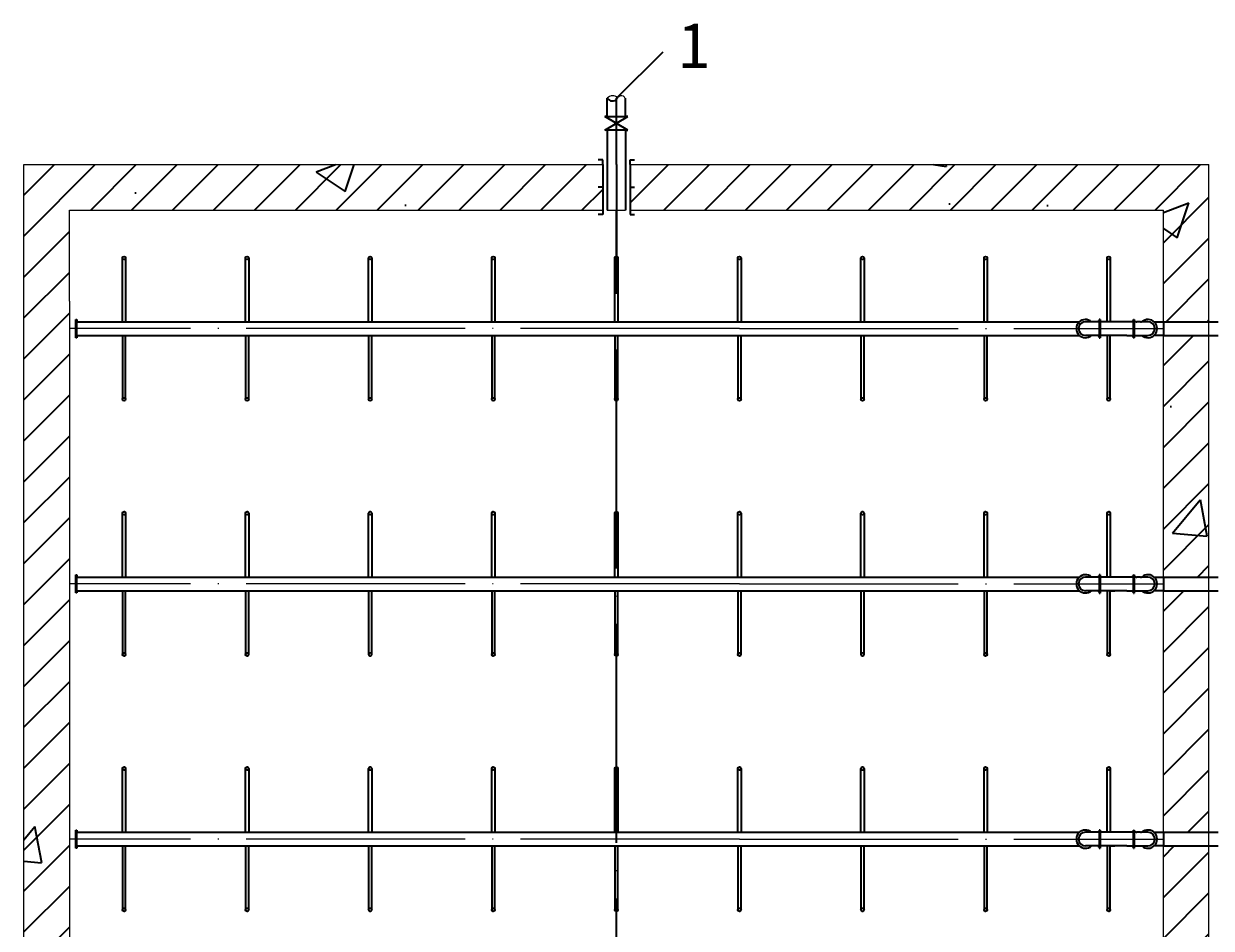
# Model space of a CAD drawing. Header units: millimetres. Extents: x 279 to 2876, y -494 to 1800.
# Drawn here: x 865.6 to 995.8, y 333.7 to 432.9 of the extents above; entities that cross this region are included whole.
import ezdxf

# ---------------------------------------------------------------- set-up
doc = ezdxf.new("R2010")
doc.units = ezdxf.units.MM
doc.linetypes.add('ACAD_ISO04W100', pattern=[30, 24, -3, 0, -3])
doc.layers.add('图层1', color=1, linetype='Continuous', lineweight=25, plot=False)
doc.layers.add('图层2', color=5, linetype='Continuous', lineweight=25, plot=False)
doc.layers.add('图层3', color=2, linetype='Continuous')
doc.styles.get("Standard").update_dxf_attribs({"font": 'txt', "bigfont": 'gbcbig.shx'})

msp = doc.modelspace()

# ---------------------------------------------------------------- hatches: boundary and pattern name
at = {"layer": '图层3'}
h = msp.add_hatch(dxfattribs=at)
h.set_pattern_fill('ANSI31', color=256, style=0)
h.set_pattern_definition([(45, (155.4213, -677.7282), (-2.245064, 2.245064), [])])
h.paths.add_polyline_path([(870.56581, 402.43685), (870.56581, 412.43685), (929.06581, 412.43685), (929.06581, 417.43685), (865.56581, 417.43685), (865.56581, 412.43685), (865.56581, 402.43685), (865.56581, 157.43685), (878.56581, 157.43685), (878.56581, 162.43685), (870.56581, 162.43685)])
h.paths.add_polyline_path([(882.56581, 162.43685), (882.56581, 157.43685), (929.06581, 157.43685), (929.06581, 162.43685)])
h.paths.add_polyline_path([(978.56581, 157.43685), (978.56581, 162.43685), (932.06581, 162.43685), (932.06581, 157.43685)])
h.paths.add_polyline_path([(995.56581, 172.43685), (995.56581, 174.68685), (990.56581, 174.68685), (990.56581, 162.43685), (982.56581, 162.43685), (982.56581, 157.43685), (995.56581, 157.43685), (995.56581, 162.43685)])
h.paths.add_polyline_path([(995.56581, 202.68685), (990.56581, 202.68685), (990.56581, 176.18685), (995.56581, 176.18685)])
h.paths.add_polyline_path([(995.56581, 230.68685), (990.56581, 230.68685), (990.56581, 204.18685), (995.56581, 204.18685)])
h.paths.add_polyline_path([(990.56581, 412.43685), (990.56581, 407.43685), (990.56581, 402.43685), (990.56581, 400.18685), (995.56581, 400.18685), (995.56581, 417.43685), (932.06581, 417.43685), (932.06581, 412.43685)])
h.paths.add_polyline_path([(995.56581, 398.68685), (990.56581, 398.68685), (990.56581, 372.18685), (995.56581, 372.18685)])
h.paths.add_polyline_path([(995.56581, 370.68685), (990.56581, 370.68685), (990.56581, 344.18685), (995.56581, 344.18685)])
h.paths.add_polyline_path([(995.56581, 342.68685), (990.56581, 342.68685), (990.56581, 316.18685), (995.56581, 316.18685)])
h.paths.add_polyline_path([(995.56581, 314.68685), (990.56581, 314.68685), (990.56581, 288.18685), (995.56581, 288.18685)])
h.paths.add_polyline_path([(995.56581, 258.68685), (990.56581, 258.68685), (990.56581, 232.18685), (995.56581, 232.18685)])
h = msp.add_hatch(dxfattribs=at)
h.set_pattern_fill('AR-CONC', color=256, scale=0.25, style=0)
h.set_pattern_definition([(50, (155.42, -677.73), (45.5462, -3.9848), [4.7625, -52.3875]), (355, (155.42, -677.73), (-8.8107, 47.7642), [3.81, -41.91]), (100.451, (159.217, -678.06), (36.7356, 43.7792), [4.0475, -44.5225]), (46.184, (155.42, -665.03), (67.7698, -10.5106), [7.1437, -78.5812]), (96.6356, (161.07, -665.904), (59.351, 61.8564), [6.0713, -66.7837]), (351.184, (155.42, -665.03), (59.351, 61.8563), [5.715, -62.865]), (21, (161.77, -668.203), (37.9037, -25.5664), [4.7625, -52.3875]), (326, (161.77, -668.203), (15.4505, 46.047), [3.81, -41.91]), (71.4514, (164.93, -670.334), (53.3541, 20.4807), [4.0475, -44.5225]), (37.5, (155.421, -677.728), (0.77215, 21.13876), [0, -41.402, 0, -42.545, 0, -42.06875]), (7.5, (155.421, -677.728), (16.7049, 25.04514), [0, -24.257, 0, -40.4495, 0, -16.03375]), (327.5, (141.26, -677.728), (33.89765, -1.43219), [0, -15.875, 0, -49.53, 0, -65.7225]), (317.5, (134.91, -677.728), (37.0323, 6.3566), [0, -20.6375, 0, -32.893, 0, -46.6725])])
h.paths.add_polyline_path([(870.56581, 402.43685), (870.56581, 412.43685), (929.06581, 412.43685), (929.06581, 417.43685), (865.56581, 417.43685), (865.56581, 412.43685), (865.56581, 402.43685), (865.56581, 157.43685), (878.56581, 157.43685), (878.56581, 162.43685), (870.56581, 162.43685)])
h.paths.add_polyline_path([(929.06581, 162.43685), (882.56581, 162.43685), (882.56581, 157.43685), (929.06581, 157.43685)])
h.paths.add_polyline_path([(978.56581, 157.43685), (978.56581, 162.43685), (932.06581, 162.43685), (932.06581, 157.43685)])
h.paths.add_polyline_path([(995.56581, 162.43685), (995.56581, 172.43685), (995.56581, 174.68685), (990.56581, 174.68685), (990.56581, 162.43685), (982.56581, 162.43685), (982.56581, 157.43685), (995.56581, 157.43685)])
h.paths.add_polyline_path([(995.56581, 202.68685), (990.56581, 202.68685), (990.56581, 176.18685), (995.56581, 176.18685)])
h.paths.add_polyline_path([(995.56581, 230.68685), (990.56581, 230.68685), (990.56581, 204.18685), (995.56581, 204.18685)])
h.paths.add_polyline_path([(995.56581, 258.68685), (990.56581, 258.68685), (990.56581, 232.18685), (995.56581, 232.18685)])
h.paths.add_polyline_path([(990.56581, 412.43685), (990.56581, 407.43685), (990.56581, 402.43685), (990.56581, 400.18685), (995.56581, 400.18685), (995.56581, 417.43685), (932.06581, 417.43685), (932.06581, 412.43685)])
h.paths.add_polyline_path([(990.56581, 372.18685), (995.56581, 372.18685), (995.56581, 398.68685), (990.56581, 398.68685)])
h.paths.add_polyline_path([(990.56581, 344.18685), (995.56581, 344.18685), (995.56581, 370.68685), (990.56581, 370.68685)])
h.paths.add_polyline_path([(990.56581, 316.18685), (995.56581, 316.18685), (995.56581, 342.68685), (990.56581, 342.68685)])
h.paths.add_polyline_path([(990.56581, 288.18685), (995.56581, 288.18685), (995.56581, 314.68685), (990.56581, 314.68685)])
h.paths.add_polyline_path([(990.56581, 260.18685), (995.56581, 260.18685), (995.56581, 286.68685), (990.56581, 286.68685)])

# ---------------------------------------------------------------- linework, layer by layer
for p, q in [((929.56581, 422.72054), (929.56581, 424.72054)), ((931.56581, 422.72054), (931.56581, 424.72054)), ((929.56581, 422.72054), (929.31581, 422.72054)), ((931.81581, 421.22054), (929.31581, 422.72054)), ((929.31581, 421.22054), (931.81581, 422.72054)), ((929.56581, 422.72054), (931.56581, 422.72054)), ((931.81581, 422.72054), (931.56581, 422.72054)), ((929.56581, 421.22054), (929.31581, 421.22054)), ((931.56581, 421.22054), (929.56581, 421.22054)), ((929.56581, 421.22054), (929.56581, 420.72054)), ((929.56581, 420.72054), (929.56581, 412.43685)), ((931.56581, 421.22054), (931.81581, 421.22054)), ((931.56581, 421.22054), (931.56581, 420.72054)), ((931.56581, 420.72054), (931.56581, 412.43685)), ((931.56581, 420.72054), (931.56581, 412.43685)), ((929.06581, 417.93685), (928.56581, 417.93685)), ((929.06581, 417.43685), (929.06581, 417.93685)), ((929.06581, 417.43685), (929.06581, 412.43685)), ((932.06581, 417.43685), (932.06581, 417.93685)), ((932.06581, 417.93685), (932.56581, 417.93685)), ((932.06581, 417.43685), (932.06581, 412.43685)), ((929.06581, 414.93685), (928.56581, 414.93685)), ((932.06581, 414.93685), (932.56581, 414.93685)), ((929.06581, 411.93685), (928.56581, 411.93685)), ((929.06581, 412.43685), (929.06581, 411.93685)), ((932.06581, 412.43685), (932.06581, 411.93685)), ((932.06581, 411.93685), (932.56581, 411.93685)), ((995.56581, 400.18685), (996.56586, 400.18685))]:
    msp.add_line(p, q)
at = {"lineweight": 0}
for p, q in [((865.56581, 417.43685), (929.06581, 417.43685)), ((865.56581, 412.43685), (865.56581, 417.43685)), ((932.06581, 417.43685), (995.56581, 417.43685)), ((995.56581, 167.43685), (995.56581, 417.43685)), ((995.56581, 167.43685), (995.56581, 417.43685)), ((865.56581, 402.43685), (865.56581, 412.43685)), ((870.56581, 402.43685), (870.56581, 412.43685)), ((870.56581, 412.43685), (929.06581, 412.43685)), ((929.56581, 412.43685), (931.56581, 412.43685)), ((932.06581, 412.43685), (990.56581, 412.43685)), ((990.56581, 407.43685), (990.56581, 412.43685)), ((865.56581, 157.43685), (865.56581, 407.43685)), ((990.56581, 402.43685), (990.56581, 407.43685)), ((870.56581, 402.43685), (870.56581, 162.43685)), ((990.56581, 162.43685), (990.56581, 402.43685))]:
    msp.add_line(p, q, dxfattribs=at)
at = {"linetype": 'ACAD_ISO04W100'}
for p, q in [((930.56581, 417.43685), (930.56581, 407.36185)), ((930.56581, 162.43685), (930.56581, 412.43685))]:
    msp.add_line(p, q, dxfattribs=at)
at = {"linetype": 'ACAD_ISO04W100', "lineweight": 0}
for p, q in [((944.06581, 399.43685), (870.56581, 399.43685)), ((944.06581, 399.43685), (990.56581, 399.43685)), ((944.06581, 371.43685), (870.56581, 371.43685)), ((944.06581, 371.43685), (990.56581, 371.43685)), ((944.06581, 343.43685), (870.56581, 343.43685)), ((944.06581, 343.43685), (990.56581, 343.43685))]:
    msp.add_line(p, q, dxfattribs=at)
at = {"lineweight": 0}
for centre, radius, start, end in [((930.1618, 424.14934), 0.82552, 47.6134, 136.2166224), ((931.1128, 424.53275), 0.45481, 354.9089109, 167.009705)]:
    msp.add_arc(centre, radius, start, end, dxfattribs=at)
at = {"layer": '图层1'}
for p, q in [((986.56581, 400.18685), (982.01857, 400.18685)), ((983.47548, 400.28685), (983.47548, 400.30685)), ((983.47548, 400.30685), (983.50048, 400.30685)), ((983.50048, 400.28685), (983.47548, 400.28685)), ((983.50048, 400.30685), (983.50048, 400.32685)), ((983.50048, 400.32685), (983.51048, 400.32685)), ((983.50048, 400.30685), (983.50048, 400.28685)), ((983.50048, 400.28685), (983.50048, 400.26685)), ((983.50048, 400.26685), (983.51048, 400.26685)), ((983.51048, 400.32685), (983.51048, 400.30685)), ((983.51048, 400.30685), (983.52548, 400.30685)), ((983.51048, 400.28685), (983.51048, 400.30685)), ((983.52548, 400.28685), (983.51048, 400.28685)), ((983.51048, 400.26685), (983.51048, 400.28685)), ((983.62548, 400.43685), (983.52548, 400.43685)), ((983.52548, 400.43685), (983.52548, 398.72814)), ((983.52548, 400.43685), (983.52548, 398.43545)), ((983.52548, 400.43685), (983.62548, 400.43685)), ((983.52548, 400.28685), (983.52548, 400.18685)), ((983.62548, 400.28685), (983.62548, 400.43685)), ((983.62548, 400.43685), (983.62548, 398.43545)), ((983.62548, 400.30685), (983.64548, 400.30685)), ((983.62548, 400.18685), (983.62548, 400.28685)), ((983.64548, 400.28685), (983.62548, 400.28685)), ((983.62548, 398.43685), (983.62548, 400.18685)), ((983.64548, 400.30685), (983.64548, 400.28685)), ((986.96581, 400.18685), (986.56581, 400.18685)), ((987.56581, 400.18685), (986.96581, 400.18685)), ((987.22092, 400.28685), (987.22092, 400.30685)), ((987.22092, 400.30685), (987.24592, 400.30685)), ((987.24592, 400.28685), (987.22092, 400.28685)), ((987.24592, 400.30685), (987.24592, 400.32685)), ((987.24592, 400.32685), (987.25592, 400.32685)), ((987.24592, 400.30685), (987.24592, 400.28685)), ((987.24592, 400.28685), (987.24592, 400.26685)), ((987.24592, 400.26685), (987.25592, 400.26685)), ((987.25592, 400.32685), (987.25592, 400.30685)), ((987.25592, 400.30685), (987.27092, 400.30685)), ((987.25592, 400.28685), (987.25592, 400.30685)), ((987.27092, 400.28685), (987.25592, 400.28685)), ((987.25592, 400.26685), (987.25592, 400.28685)), ((987.27092, 400.18685), (987.27092, 400.43685)), ((987.27092, 400.43685), (987.37092, 400.43685)), ((987.27092, 400.43685), (987.27092, 398.43545)), ((987.27092, 400.43685), (987.37092, 400.43685)), ((987.27092, 400.28685), (987.27092, 400.18685)), ((987.27092, 398.43685), (987.27092, 400.18685)), ((987.37092, 400.43685), (987.37092, 400.18685)), ((987.37092, 400.43685), (987.37092, 398.43545)), ((987.37092, 400.30685), (987.39092, 400.30685)), ((987.39092, 400.28685), (987.37092, 400.28685)), ((987.37092, 398.68685), (987.37092, 400.18685)), ((987.39092, 400.30685), (987.39092, 400.28685)), ((987.56581, 400.18685), (987.66581, 400.18685)), ((988.06581, 400.18685), (987.66581, 400.18685)), ((988.06581, 400.18685), (988.16581, 400.18685)), ((988.87599, 400.18685), (988.16581, 400.18685)), ((989.53743, 400.18685), (989.56581, 400.18685)), ((989.56581, 400.18685), (990.56581, 400.18685)), ((990.56581, 400.18685), (990.56581, 398.68685)), ((986.56581, 398.68685), (982.01857, 398.68685)), ((983.50048, 398.58545), (983.47548, 398.58545)), ((983.47548, 398.58545), (983.47548, 398.56545)), ((983.47548, 398.56545), (983.50048, 398.56545)), ((983.50048, 398.58545), (983.50048, 398.60545)), ((983.50048, 398.60545), (983.51048, 398.60545)), ((983.50048, 398.56545), (983.50048, 398.58545)), ((983.50048, 398.56545), (983.50048, 398.54545)), ((983.51048, 398.60545), (983.51048, 398.58545)), ((983.52548, 398.58545), (983.51048, 398.58545)), ((983.51048, 398.58545), (983.51048, 398.56545)), ((983.51048, 398.56545), (983.52548, 398.56545)), ((983.51048, 398.54545), (983.51048, 398.56545)), ((983.52548, 398.72814), (983.52548, 398.68685)), ((983.52548, 398.68685), (983.52548, 398.43685)), ((983.64548, 398.58545), (983.62548, 398.58545)), ((983.62548, 398.56545), (983.64548, 398.56545)), ((983.64548, 398.56545), (983.64548, 398.58545)), ((986.56581, 398.68685), (986.96581, 398.68685)), ((986.96581, 398.68685), (987.56581, 398.68685)), ((987.24592, 398.58545), (987.22092, 398.58545)), ((987.22092, 398.58545), (987.22092, 398.56545)), ((987.22092, 398.56545), (987.24592, 398.56545)), ((987.24592, 398.58545), (987.24592, 398.60545)), ((987.24592, 398.60545), (987.25592, 398.60545)), ((987.24592, 398.56545), (987.24592, 398.58545)), ((987.24592, 398.56545), (987.24592, 398.54545)), ((987.25592, 398.60545), (987.25592, 398.58545)), ((987.27092, 398.58545), (987.25592, 398.58545)), ((987.25592, 398.58545), (987.25592, 398.56545)), ((987.25592, 398.56545), (987.27092, 398.56545)), ((987.25592, 398.54545), (987.25592, 398.56545)), ((987.27092, 398.68685), (987.27092, 398.43685)), ((987.37092, 398.68685), (987.37092, 398.43685)), ((987.37092, 398.43685), (987.37092, 398.68685)), ((987.39092, 398.58545), (987.37092, 398.58545)), ((987.37092, 398.56545), (987.39092, 398.56545)), ((987.39092, 398.56545), (987.39092, 398.58545)), ((987.56581, 398.68685), (987.66581, 398.68685)), ((987.66581, 398.68685), (988.06581, 398.68685)), ((988.06581, 398.68685), (988.16581, 398.68685)), ((988.16581, 398.68685), (988.86581, 398.68685)), ((989.56581, 398.68685), (989.53743, 398.68685)), ((990.56581, 398.68685), (989.56581, 398.68685)), ((983.50048, 398.54545), (983.51048, 398.54545)), ((983.52548, 398.43685), (983.62548, 398.43685)), ((983.52548, 398.43545), (983.62548, 398.43545)), ((987.24592, 398.54545), (987.25592, 398.54545)), ((987.37092, 398.43685), (987.27092, 398.43685)), ((987.27092, 398.43685), (987.37092, 398.43685)), ((987.27092, 398.43545), (987.37092, 398.43545)), ((986.56581, 372.18685), (982.01857, 372.18685)), ((983.47548, 372.28685), (983.47548, 372.30685)), ((983.47548, 372.30685), (983.50048, 372.30685)), ((983.50048, 372.28685), (983.47548, 372.28685)), ((983.50048, 372.30685), (983.50048, 372.32685)), ((983.50048, 372.32685), (983.51048, 372.32685)), ((983.50048, 372.30685), (983.50048, 372.28685)), ((983.50048, 372.28685), (983.50048, 372.26685)), ((983.50048, 372.26685), (983.51048, 372.26685)), ((983.51048, 372.32685), (983.51048, 372.30685)), ((983.51048, 372.30685), (983.52548, 372.30685)), ((983.51048, 372.28685), (983.51048, 372.30685)), ((983.52548, 372.28685), (983.51048, 372.28685)), ((983.51048, 372.26685), (983.51048, 372.28685)), ((983.62548, 372.43685), (983.52548, 372.43685)), ((983.52548, 372.43685), (983.52548, 370.72814)), ((983.52548, 372.43685), (983.52548, 370.43545)), ((983.52548, 372.43685), (983.62548, 372.43685)), ((983.52548, 372.28685), (983.52548, 372.18685)), ((983.62548, 372.28685), (983.62548, 372.43685)), ((983.62548, 372.43685), (983.62548, 370.43545)), ((983.62548, 372.30685), (983.64548, 372.30685)), ((983.62548, 372.18685), (983.62548, 372.28685)), ((983.64548, 372.28685), (983.62548, 372.28685)), ((983.62548, 370.43685), (983.62548, 372.18685)), ((983.64548, 372.30685), (983.64548, 372.28685)), ((986.96581, 372.18685), (986.56581, 372.18685)), ((987.56581, 372.18685), (986.96581, 372.18685)), ((987.22092, 372.28685), (987.22092, 372.30685)), ((987.22092, 372.30685), (987.24592, 372.30685)), ((987.24592, 372.28685), (987.22092, 372.28685)), ((987.24592, 372.30685), (987.24592, 372.32685)), ((987.24592, 372.32685), (987.25592, 372.32685)), ((987.24592, 372.30685), (987.24592, 372.28685)), ((987.24592, 372.28685), (987.24592, 372.26685)), ((987.24592, 372.26685), (987.25592, 372.26685)), ((987.25592, 372.32685), (987.25592, 372.30685)), ((987.25592, 372.30685), (987.27092, 372.30685)), ((987.25592, 372.28685), (987.25592, 372.30685)), ((987.27092, 372.28685), (987.25592, 372.28685)), ((987.25592, 372.26685), (987.25592, 372.28685)), ((987.27092, 372.18685), (987.27092, 372.43685)), ((987.27092, 372.43685), (987.37092, 372.43685)), ((987.27092, 372.43685), (987.27092, 370.43545)), ((987.27092, 372.43685), (987.37092, 372.43685)), ((987.27092, 372.28685), (987.27092, 372.18685)), ((987.27092, 370.43685), (987.27092, 372.18685)), ((987.37092, 372.43685), (987.37092, 372.18685)), ((987.37092, 372.43685), (987.37092, 370.43545)), ((987.37092, 372.30685), (987.39092, 372.30685)), ((987.39092, 372.28685), (987.37092, 372.28685)), ((987.37092, 370.68685), (987.37092, 372.18685)), ((987.39092, 372.30685), (987.39092, 372.28685)), ((987.56581, 372.18685), (987.66581, 372.18685)), ((988.06581, 372.18685), (987.66581, 372.18685)), ((988.06581, 372.18685), (988.16581, 372.18685)), ((988.87599, 372.18685), (988.16581, 372.18685)), ((989.53743, 372.18685), (989.56581, 372.18685)), ((989.56581, 372.18685), (990.56581, 372.18685)), ((990.56581, 372.18685), (990.56581, 370.68685)), ((986.56581, 370.68685), (982.01857, 370.68685)), ((983.50048, 370.58545), (983.47548, 370.58545)), ((983.47548, 370.58545), (983.47548, 370.56545)), ((983.47548, 370.56545), (983.50048, 370.56545)), ((983.50048, 370.58545), (983.50048, 370.60545)), ((983.50048, 370.60545), (983.51048, 370.60545)), ((983.50048, 370.56545), (983.50048, 370.58545)), ((983.50048, 370.56545), (983.50048, 370.54545)), ((983.50048, 370.54545), (983.51048, 370.54545)), ((983.51048, 370.60545), (983.51048, 370.58545)), ((983.52548, 370.58545), (983.51048, 370.58545)), ((983.51048, 370.58545), (983.51048, 370.56545)), ((983.51048, 370.56545), (983.52548, 370.56545)), ((983.51048, 370.54545), (983.51048, 370.56545)), ((983.52548, 370.72814), (983.52548, 370.68685)), ((983.52548, 370.68685), (983.52548, 370.43685)), ((983.52548, 370.43685), (983.62548, 370.43685)), ((983.52548, 370.43545), (983.62548, 370.43545)), ((983.64548, 370.58545), (983.62548, 370.58545)), ((983.62548, 370.56545), (983.64548, 370.56545)), ((983.64548, 370.56545), (983.64548, 370.58545)), ((986.56581, 370.68685), (986.96581, 370.68685)), ((986.96581, 370.68685), (987.56581, 370.68685)), ((987.24592, 370.58545), (987.22092, 370.58545)), ((987.22092, 370.58545), (987.22092, 370.56545)), ((987.22092, 370.56545), (987.24592, 370.56545)), ((987.24592, 370.58545), (987.24592, 370.60545)), ((987.24592, 370.60545), (987.25592, 370.60545)), ((987.24592, 370.56545), (987.24592, 370.58545)), ((987.24592, 370.56545), (987.24592, 370.54545)), ((987.24592, 370.54545), (987.25592, 370.54545)), ((987.25592, 370.60545), (987.25592, 370.58545)), ((987.27092, 370.58545), (987.25592, 370.58545)), ((987.25592, 370.58545), (987.25592, 370.56545)), ((987.25592, 370.56545), (987.27092, 370.56545)), ((987.25592, 370.54545), (987.25592, 370.56545)), ((987.27092, 370.68685), (987.27092, 370.43685)), ((987.37092, 370.43685), (987.27092, 370.43685)), ((987.27092, 370.43685), (987.37092, 370.43685)), ((987.27092, 370.43545), (987.37092, 370.43545)), ((987.37092, 370.68685), (987.37092, 370.43685)), ((987.37092, 370.43685), (987.37092, 370.68685)), ((987.39092, 370.58545), (987.37092, 370.58545)), ((987.37092, 370.56545), (987.39092, 370.56545)), ((987.39092, 370.56545), (987.39092, 370.58545)), ((987.56581, 370.68685), (987.66581, 370.68685)), ((987.66581, 370.68685), (988.06581, 370.68685)), ((988.06581, 370.68685), (988.16581, 370.68685)), ((988.16581, 370.68685), (988.86581, 370.68685)), ((989.56581, 370.68685), (989.53743, 370.68685)), ((990.56581, 370.68685), (989.56581, 370.68685)), ((986.56581, 344.18685), (982.01857, 344.18685)), ((983.47548, 344.28685), (983.47548, 344.30685)), ((983.47548, 344.30685), (983.50048, 344.30685)), ((983.50048, 344.28685), (983.47548, 344.28685)), ((983.50048, 344.30685), (983.50048, 344.32685)), ((983.50048, 344.32685), (983.51048, 344.32685)), ((983.50048, 344.30685), (983.50048, 344.28685)), ((983.50048, 344.28685), (983.50048, 344.26685)), ((983.50048, 344.26685), (983.51048, 344.26685)), ((983.51048, 344.32685), (983.51048, 344.30685)), ((983.51048, 344.30685), (983.52548, 344.30685)), ((983.51048, 344.28685), (983.51048, 344.30685)), ((983.52548, 344.28685), (983.51048, 344.28685)), ((983.51048, 344.26685), (983.51048, 344.28685)), ((983.62548, 344.43685), (983.52548, 344.43685)), ((983.52548, 344.43685), (983.52548, 342.72814)), ((983.52548, 344.43685), (983.52548, 342.43545)), ((983.52548, 344.43685), (983.62548, 344.43685)), ((983.52548, 344.28685), (983.52548, 344.18685)), ((983.62548, 344.28685), (983.62548, 344.43685)), ((983.62548, 344.43685), (983.62548, 342.43545)), ((983.62548, 344.30685), (983.64548, 344.30685)), ((983.62548, 344.18685), (983.62548, 344.28685)), ((983.64548, 344.28685), (983.62548, 344.28685)), ((983.62548, 342.43685), (983.62548, 344.18685)), ((983.64548, 344.30685), (983.64548, 344.28685)), ((986.96581, 344.18685), (986.56581, 344.18685)), ((987.56581, 344.18685), (986.96581, 344.18685)), ((987.22092, 344.28685), (987.22092, 344.30685)), ((987.22092, 344.30685), (987.24592, 344.30685)), ((987.24592, 344.28685), (987.22092, 344.28685)), ((987.24592, 344.30685), (987.24592, 344.32685)), ((987.24592, 344.32685), (987.25592, 344.32685)), ((987.24592, 344.30685), (987.24592, 344.28685)), ((987.24592, 344.28685), (987.24592, 344.26685)), ((987.24592, 344.26685), (987.25592, 344.26685)), ((987.25592, 344.32685), (987.25592, 344.30685)), ((987.25592, 344.30685), (987.27092, 344.30685)), ((987.25592, 344.28685), (987.25592, 344.30685)), ((987.27092, 344.28685), (987.25592, 344.28685)), ((987.25592, 344.26685), (987.25592, 344.28685)), ((987.27092, 344.18685), (987.27092, 344.43685)), ((987.27092, 344.43685), (987.37092, 344.43685)), ((987.27092, 344.43685), (987.27092, 342.43545)), ((987.27092, 344.43685), (987.37092, 344.43685)), ((987.27092, 344.28685), (987.27092, 344.18685)), ((987.27092, 342.43685), (987.27092, 344.18685)), ((987.37092, 344.43685), (987.37092, 344.18685)), ((987.37092, 344.43685), (987.37092, 342.43545)), ((987.37092, 344.30685), (987.39092, 344.30685)), ((987.39092, 344.28685), (987.37092, 344.28685)), ((987.37092, 342.68685), (987.37092, 344.18685)), ((987.39092, 344.30685), (987.39092, 344.28685)), ((987.56581, 344.18685), (987.66581, 344.18685)), ((988.06581, 344.18685), (987.66581, 344.18685)), ((988.06581, 344.18685), (988.16581, 344.18685)), ((988.87599, 344.18685), (988.16581, 344.18685)), ((989.53743, 344.18685), (989.56581, 344.18685)), ((989.56581, 344.18685), (990.56581, 344.18685)), ((990.56581, 344.18685), (990.56581, 342.68685)), ((986.56581, 342.68685), (982.01857, 342.68685)), ((983.50048, 342.58545), (983.47548, 342.58545)), ((983.47548, 342.58545), (983.47548, 342.56545)), ((983.47548, 342.56545), (983.50048, 342.56545)), ((983.50048, 342.58545), (983.50048, 342.60545)), ((983.50048, 342.60545), (983.51048, 342.60545)), ((983.50048, 342.56545), (983.50048, 342.58545)), ((983.50048, 342.56545), (983.50048, 342.54545)), ((983.51048, 342.60545), (983.51048, 342.58545)), ((983.52548, 342.58545), (983.51048, 342.58545)), ((983.51048, 342.58545), (983.51048, 342.56545)), ((983.51048, 342.56545), (983.52548, 342.56545)), ((983.51048, 342.54545), (983.51048, 342.56545)), ((983.52548, 342.72814), (983.52548, 342.68685)), ((983.52548, 342.68685), (983.52548, 342.43685)), ((983.64548, 342.58545), (983.62548, 342.58545)), ((983.62548, 342.56545), (983.64548, 342.56545)), ((983.64548, 342.56545), (983.64548, 342.58545)), ((986.56581, 342.68685), (986.96581, 342.68685)), ((986.96581, 342.68685), (987.56581, 342.68685)), ((987.24592, 342.58545), (987.22092, 342.58545)), ((987.22092, 342.58545), (987.22092, 342.56545)), ((987.22092, 342.56545), (987.24592, 342.56545)), ((987.24592, 342.58545), (987.24592, 342.60545)), ((987.24592, 342.60545), (987.25592, 342.60545)), ((987.24592, 342.56545), (987.24592, 342.58545)), ((987.24592, 342.56545), (987.24592, 342.54545)), ((987.25592, 342.60545), (987.25592, 342.58545)), ((987.27092, 342.58545), (987.25592, 342.58545)), ((987.25592, 342.58545), (987.25592, 342.56545)), ((987.25592, 342.56545), (987.27092, 342.56545)), ((987.25592, 342.54545), (987.25592, 342.56545)), ((987.27092, 342.68685), (987.27092, 342.43685)), ((987.37092, 342.68685), (987.37092, 342.43685)), ((987.37092, 342.43685), (987.37092, 342.68685)), ((987.39092, 342.58545), (987.37092, 342.58545)), ((987.37092, 342.56545), (987.39092, 342.56545)), ((987.39092, 342.56545), (987.39092, 342.58545)), ((987.56581, 342.68685), (987.66581, 342.68685)), ((987.66581, 342.68685), (988.06581, 342.68685)), ((988.06581, 342.68685), (988.16581, 342.68685)), ((988.16581, 342.68685), (988.86581, 342.68685)), ((989.56581, 342.68685), (989.53743, 342.68685)), ((990.56581, 342.68685), (989.56581, 342.68685)), ((983.50048, 342.54545), (983.51048, 342.54545)), ((983.52548, 342.43685), (983.62548, 342.43685)), ((983.52548, 342.43545), (983.62548, 342.43545)), ((987.24592, 342.54545), (987.25592, 342.54545)), ((987.37092, 342.43685), (987.27092, 342.43685)), ((987.27092, 342.43685), (987.37092, 342.43685)), ((987.27092, 342.43545), (987.37092, 342.43545))]:
    msp.add_line(p, q, dxfattribs=at)
for centre, radius, start, end in [((982.01857, 399.43685), 1, 48.5903779, 311.4096221), ((982.01857, 399.43685), 0.75, 90, 270), ((988.87599, 399.43685), 1, 228.5903779, 131.4096221), ((988.87599, 399.43685), 0.75, 270, 90), ((982.01857, 371.43685), 1, 48.5903779, 311.4096221), ((982.01857, 371.43685), 0.75, 90, 270), ((988.87599, 371.43685), 1, 228.5903779, 131.4096221), ((988.87599, 371.43685), 0.75, 270, 90), ((982.01857, 343.43685), 1, 48.5903779, 311.4096221), ((982.01857, 343.43685), 0.75, 90, 270), ((988.87599, 343.43685), 1, 228.5903779, 131.4096221), ((988.87599, 343.43685), 0.75, 270, 90)]:
    msp.add_arc(centre, radius, start, end, dxfattribs=at)
at = {"layer": '图层2', "color": 0, "linetype": 'ACAD_ISO04W100'}
msp.add_line((930.56581, 417.43685), (930.56581, 424.72054), dxfattribs=at)
at = {"layer": '图层2'}
for p, q in [((876.39081, 400.18685), (876.39081, 407.18685)), ((876.74081, 407.18685), (876.74081, 400.18685)), ((889.89081, 400.18685), (889.89081, 407.18685)), ((890.24081, 407.18685), (890.24081, 400.18685)), ((903.39081, 400.18685), (903.39081, 407.18685)), ((903.74081, 407.18685), (903.74081, 400.18685)), ((916.89081, 400.18685), (916.89081, 407.18685)), ((917.24081, 407.18685), (917.24081, 400.18685)), ((930.39081, 400.18685), (930.39081, 407.18685)), ((930.74081, 407.18685), (930.74081, 400.18685)), ((943.89081, 400.18685), (943.89081, 407.18685)), ((944.24081, 407.18685), (944.24081, 400.18685)), ((957.39081, 400.18685), (957.39081, 407.18685)), ((957.74081, 407.18685), (957.74081, 400.18685)), ((970.89081, 400.18685), (970.89081, 407.18685)), ((971.24081, 407.18685), (971.24081, 400.18685)), ((984.39081, 400.18685), (984.39081, 407.18685)), ((984.74081, 407.18685), (984.74081, 400.18685)), ((871.29081, 400.18685), (871.29081, 400.43685)), ((871.29081, 400.43685), (871.39081, 400.43685)), ((871.29081, 398.43685), (871.29081, 400.18685)), ((871.39081, 400.43685), (871.39081, 400.18685)), ((871.39081, 400.18685), (981.35713, 400.18685)), ((871.39081, 398.68685), (871.39081, 400.18685)), ((990.56581, 400.18685), (995.56581, 400.18685)), ((871.39081, 398.68685), (981.35713, 398.68685)), ((871.39081, 398.68685), (871.39081, 398.43685)), ((876.39081, 398.68685), (876.39081, 391.68685)), ((876.74081, 391.68685), (876.74081, 398.68685)), ((889.89081, 398.68685), (889.89081, 391.68685)), ((890.24081, 391.68685), (890.24081, 398.68685)), ((903.39081, 398.68685), (903.39081, 391.68685)), ((903.74081, 391.68685), (903.74081, 398.68685)), ((916.89081, 398.68685), (916.89081, 391.68685)), ((917.24081, 391.68685), (917.24081, 398.68685)), ((930.39081, 398.68685), (930.39081, 391.68685)), ((930.74081, 391.68685), (930.74081, 398.68685)), ((943.89081, 398.68685), (943.89081, 391.68685)), ((944.24081, 391.68685), (944.24081, 398.68685)), ((957.39081, 398.68685), (957.39081, 391.68685)), ((957.74081, 391.68685), (957.74081, 398.68685)), ((970.89081, 398.68685), (970.89081, 391.68685)), ((971.24081, 391.68685), (971.24081, 398.68685)), ((984.39081, 398.68685), (984.39081, 391.68685)), ((984.74081, 391.68685), (984.74081, 398.68685)), ((990.56581, 398.68685), (996.56586, 398.68685)), ((871.39081, 398.43685), (871.29081, 398.43685)), ((876.39081, 372.18685), (876.39081, 379.18685)), ((876.74081, 379.18685), (876.74081, 372.18685)), ((889.89081, 372.18685), (889.89081, 379.18685)), ((890.24081, 379.18685), (890.24081, 372.18685)), ((903.39081, 372.18685), (903.39081, 379.18685)), ((903.74081, 379.18685), (903.74081, 372.18685)), ((916.89081, 372.18685), (916.89081, 379.18685)), ((917.24081, 379.18685), (917.24081, 372.18685)), ((930.39081, 372.18685), (930.39081, 379.18685)), ((930.74081, 379.18685), (930.74081, 372.18685)), ((943.89081, 372.18685), (943.89081, 379.18685)), ((944.24081, 379.18685), (944.24081, 372.18685)), ((957.39081, 372.18685), (957.39081, 379.18685)), ((957.74081, 379.18685), (957.74081, 372.18685)), ((970.89081, 372.18685), (970.89081, 379.18685)), ((970.89081, 372.18685), (970.89081, 379.18685)), ((971.24081, 379.18685), (971.24081, 372.18685)), ((971.24081, 379.18685), (971.24081, 372.18685)), ((984.39081, 372.18685), (984.39081, 379.18685)), ((984.74081, 379.18685), (984.74081, 372.18685)), ((871.29081, 372.18685), (871.29081, 372.43685)), ((871.29081, 372.43685), (871.39081, 372.43685)), ((871.29081, 370.43685), (871.29081, 372.18685)), ((871.39081, 372.43685), (871.39081, 372.18685)), ((871.39081, 370.68685), (871.39081, 372.18685)), ((871.39081, 372.18685), (981.35713, 372.18685)), ((990.56581, 372.18685), (996.56586, 372.18685)), ((871.39081, 370.43685), (871.29081, 370.43685)), ((871.39081, 370.68685), (871.39081, 370.43685)), ((871.39081, 370.68685), (981.35713, 370.68685)), ((876.39081, 370.68685), (876.39081, 363.68685)), ((876.74081, 363.68685), (876.74081, 370.68685)), ((889.89081, 370.68685), (889.89081, 363.68685)), ((890.24081, 363.68685), (890.24081, 370.68685)), ((903.39081, 370.68685), (903.39081, 363.68685)), ((903.74081, 363.68685), (903.74081, 370.68685)), ((916.89081, 370.68685), (916.89081, 363.68685)), ((917.24081, 363.68685), (917.24081, 370.68685)), ((930.39081, 370.68685), (930.39081, 363.68685)), ((930.74081, 363.68685), (930.74081, 370.68685)), ((943.89081, 370.68685), (943.89081, 363.68685)), ((944.24081, 363.68685), (944.24081, 370.68685)), ((957.39081, 370.68685), (957.39081, 363.68685)), ((957.74081, 363.68685), (957.74081, 370.68685)), ((970.89081, 370.68685), (970.89081, 363.68685)), ((970.89081, 370.68685), (970.89081, 363.68685)), ((971.24081, 363.68685), (971.24081, 370.68685)), ((971.24081, 363.68685), (971.24081, 370.68685)), ((984.39081, 370.68685), (984.39081, 363.68685)), ((984.74081, 363.68685), (984.74081, 370.68685)), ((984.84081, 370.68685), (985.24081, 370.68685)), ((990.56581, 370.68685), (996.56586, 370.68685)), ((876.39081, 344.18685), (876.39081, 351.18685)), ((876.74081, 351.18685), (876.74081, 344.18685)), ((889.89081, 344.18685), (889.89081, 351.18685)), ((890.24081, 351.18685), (890.24081, 344.18685)), ((903.39081, 344.18685), (903.39081, 351.18685)), ((903.74081, 351.18685), (903.74081, 344.18685)), ((916.89081, 344.18685), (916.89081, 351.18685)), ((917.24081, 351.18685), (917.24081, 344.18685)), ((930.39081, 344.18685), (930.39081, 351.18685)), ((930.74081, 351.18685), (930.74081, 344.18685)), ((943.89081, 344.18685), (943.89081, 351.18685)), ((944.24081, 351.18685), (944.24081, 344.18685)), ((957.39081, 344.18685), (957.39081, 351.18685)), ((957.74081, 351.18685), (957.74081, 344.18685)), ((970.89081, 344.18685), (970.89081, 351.18685)), ((970.89081, 344.18685), (970.89081, 351.18685)), ((971.24081, 351.18685), (971.24081, 344.18685)), ((971.24081, 351.18685), (971.24081, 344.18685)), ((984.39081, 344.18685), (984.39081, 351.18685)), ((984.74081, 351.18685), (984.74081, 344.18685)), ((871.29081, 344.18685), (871.29081, 344.43685)), ((871.29081, 344.43685), (871.39081, 344.43685)), ((871.29081, 342.43685), (871.29081, 344.18685)), ((871.39081, 344.43685), (871.39081, 344.18685)), ((871.39081, 342.68685), (871.39081, 344.18685)), ((871.39081, 344.18685), (981.35713, 344.18685)), ((990.56581, 344.18685), (996.56586, 344.18685)), ((871.39081, 342.68685), (871.39081, 342.43685)), ((871.39081, 342.68685), (981.35713, 342.68685)), ((876.39081, 342.68685), (876.39081, 335.68685)), ((876.74081, 335.68685), (876.74081, 342.68685)), ((889.89081, 342.68685), (889.89081, 335.68685)), ((890.24081, 335.68685), (890.24081, 342.68685)), ((903.39081, 342.68685), (903.39081, 335.68685)), ((903.74081, 335.68685), (903.74081, 342.68685)), ((916.89081, 342.68685), (916.89081, 335.68685)), ((917.24081, 335.68685), (917.24081, 342.68685)), ((930.39081, 342.68685), (930.39081, 335.68685)), ((930.74081, 335.68685), (930.74081, 342.68685)), ((943.89081, 342.68685), (943.89081, 335.68685)), ((944.24081, 335.68685), (944.24081, 342.68685)), ((957.39081, 342.68685), (957.39081, 335.68685)), ((957.74081, 335.68685), (957.74081, 342.68685)), ((970.89081, 342.68685), (970.89081, 335.68685)), ((970.89081, 342.68685), (970.89081, 335.68685)), ((971.24081, 335.68685), (971.24081, 342.68685)), ((971.24081, 335.68685), (971.24081, 342.68685)), ((984.39081, 342.68685), (984.39081, 335.68685)), ((984.74081, 335.68685), (984.74081, 342.68685)), ((984.84081, 342.68685), (985.24081, 342.68685)), ((990.56581, 342.68685), (996.56586, 342.68685)), ((871.39081, 342.43685), (871.29081, 342.43685))]:
    msp.add_line(p, q, dxfattribs=at)
for centre in [(876.56581, 407.18685), (890.06581, 407.18685), (903.56581, 407.18685), (917.06581, 407.18685), (930.56581, 407.18685), (944.06581, 407.18685), (957.56581, 407.18685), (971.06581, 407.18685), (984.56581, 407.18685), (876.56581, 391.68685), (890.06581, 391.68685), (903.56581, 391.68685), (917.06581, 391.68685), (930.56581, 391.68685), (944.06581, 391.68685), (957.56581, 391.68685), (971.06581, 391.68685), (984.56581, 391.68685), (876.56581, 379.18685), (890.06581, 379.18685), (903.56581, 379.18685), (917.06581, 379.18685), (930.56581, 379.18685), (944.06581, 379.18685), (957.56581, 379.18685), (971.06581, 379.18685), (971.06581, 379.18685), (984.56581, 379.18685), (984.56581, 379.18685), (876.56581, 363.68685), (890.06581, 363.68685), (903.56581, 363.68685), (917.06581, 363.68685), (930.56581, 363.68685), (944.06581, 363.68685), (957.56581, 363.68685), (971.06581, 363.68685), (971.06581, 363.68685), (984.56581, 363.68685), (984.56581, 363.68685), (876.56581, 351.18685), (890.06581, 351.18685), (903.56581, 351.18685), (917.06581, 351.18685), (930.56581, 351.18685), (944.06581, 351.18685), (957.56581, 351.18685), (971.06581, 351.18685), (971.06581, 351.18685), (984.56581, 351.18685), (984.56581, 351.18685), (876.56581, 335.68685), (890.06581, 335.68685), (903.56581, 335.68685), (917.06581, 335.68685), (930.56581, 335.68685), (944.06581, 335.68685), (957.56581, 335.68685), (971.06581, 335.68685), (971.06581, 335.68685), (984.56581, 335.68685), (984.56581, 335.68685)]:
    msp.add_circle(centre, 0.175, dxfattribs=at)
at = {"layer": '图层2', "color": 0}
msp.add_arc((930.15139, 425.11212), 0.70444, 213.7704323, 317.3653442, dxfattribs=at)
at = {"layer": '图层3'}
msp.add_line((930.56581, 424.72054), (935.70555, 429.78182), dxfattribs=at)

# ---------------------------------------------------------------- texts
at = {"lineweight": 0, "insert": (939.11465, 430.52196), "char_height": 5, "width": 30, "attachment_point": 5}
msp.add_mtext('{\\fFangSong|b0|i0|c134|p49;1}', dxfattribs=at)

doc.saveas('drawing.dxf')
